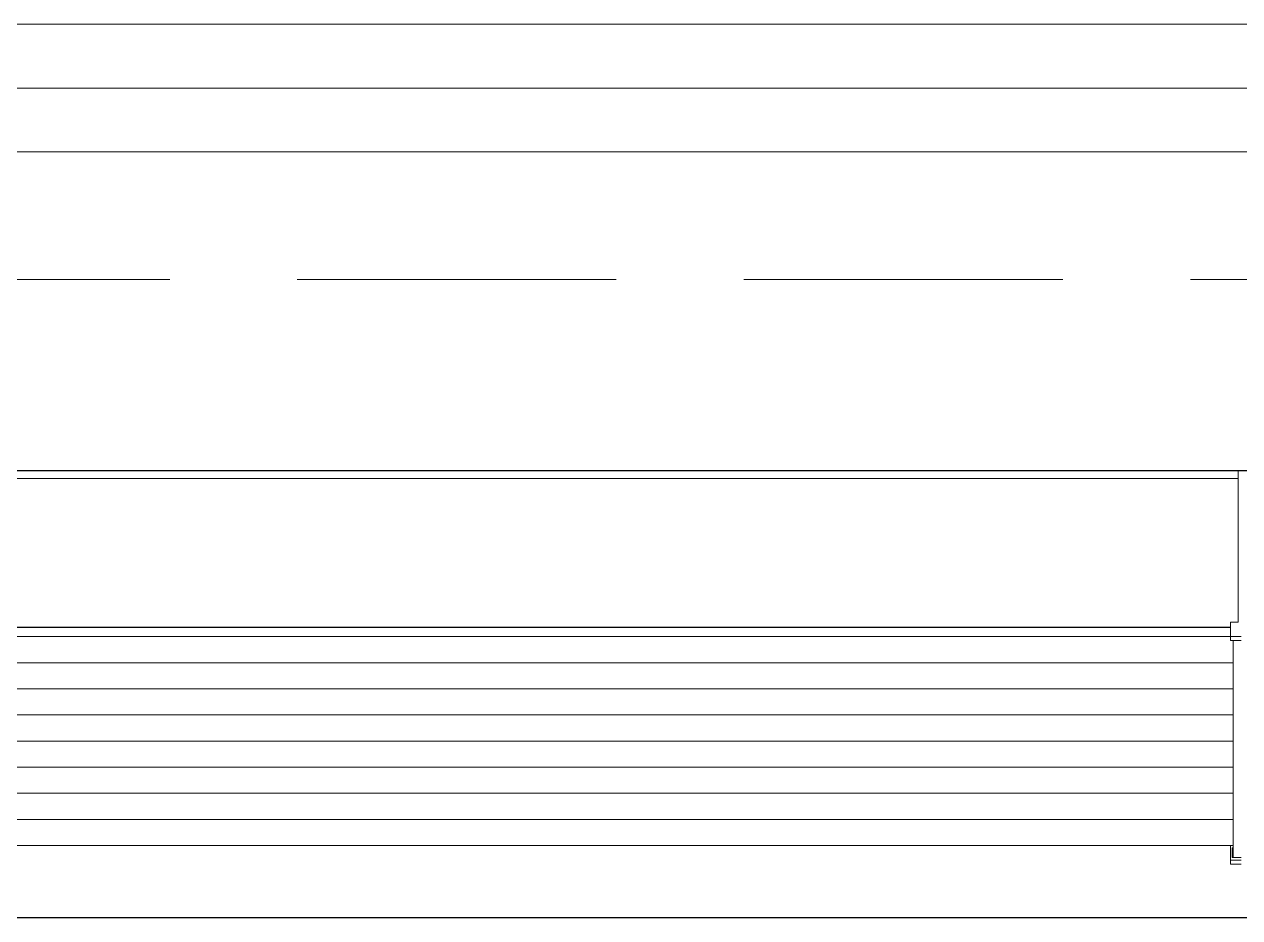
# Model space of a CAD drawing. Extents: x 2803505 to 5851001, y -1372902 to 24339.
# Drawn here: x 3033492 to 3034445, y -738623 to -737923 of the extents above; entities that cross this region are included whole.
import ezdxf

# ---------------------------------------------------------------- set-up
doc = ezdxf.new("R2010")
doc.units = 0
doc.header["$LTSCALE"] = 1000
doc.header["$MEASUREMENT"] = 0
doc.linetypes.add('DASH', pattern=[0.35, 0.25, -0.1])
doc.layers.add('!!电气', color=1, linetype='CONTINUOUS')
doc.layers.add('看线', color=185, linetype='CONTINUOUS')
for name, color, linetype, lineweight in [('平面-栏杆', 56, 'CONTINUOUS', 15), ('平面-看线', 252, 'CONTINUOUS', 15), ('平面-空调预留孔', 252, 'CONTINUOUS', 15)]:
    doc.layers.add(name, color=color, linetype=linetype, lineweight=lineweight)

# ---------------------------------------------------------------- blocks, each defined once
blk = doc.blocks.new('gdgdgdrgdfsfs')
at = {"layer": '平面-空调预留孔', "color": 252}
for p, q in [((703030.02, 763849.22), (703030.02, 763967.56)), ((703030.02, 763967.56), (703111.72, 763967.56)), ((703030.02, 763961.62), (701455.02, 763961.62)), ((703023.86, 763834.7), (703023.86, 763849.22)), ((703023.86, 763849.22), (703030.02, 763849.22)), ((703023.86, 763845.19), (701461.18, 763845.19)), ((703023.86, 763844.89), (701461.18, 763844.89)), ((703023.86, 763837.79), (701461.18, 763837.79)), ((703032.33, 763837.76), (703023.86, 763837.76)), ((703023.86, 763834.7), (703032.33, 763834.7)), ((703026.17, 763664.59), (703026.17, 763834.7)), ((703026.17, 763817.33), (701458.87, 763817.33)), ((703026.17, 763796.87), (701458.87, 763796.87)), ((703026.17, 763776.42), (701458.87, 763776.42)), ((703026.17, 763755.96), (701458.87, 763755.96)), ((703026.17, 763735.5), (701458.87, 763735.5)), ((703026.17, 763715.04), (701458.87, 763715.04)), ((703026.17, 763694.59), (701458.87, 763694.59)), ((703026.17, 763674.13), (701458.87, 763674.13)), ((703023.86, 763659.61), (703023.86, 763674.13)), ((703023.86, 763674.13), (703026.17, 763674.13)), ((703025.4, 763672.22), (703025.4, 763664.59)), ((703026.17, 763672.22), (703025.4, 763672.22)), ((703026.17, 763669.66), (703025.4, 763669.66)), ((703032.33, 763662.68), (703023.86, 763662.68)), ((703023.86, 763659.61), (703032.33, 763659.61)), ((703025.4, 763664.59), (703032.33, 763664.59))]:
    blk.add_line(p, q, dxfattribs=at)
blk = doc.blocks.new('A$C1C403CBE')
at = {"layer": '平面-栏杆', "color": 252}
for points in [[(16650, 50), (21300, 50)], [(16650, 0), (21300, 0)]]:
    blk.add_lwpolyline(points, dxfattribs=at)
at = {"layer": '平面-看线', "color": 252}
blk.add_lwpolyline([(16650, 100), (21300, 100)], dxfattribs=at)
at = {"layer": '平面-看线', "color": 252, "linetype": 'DASH'}
blk.add_lwpolyline([(16650, -100), (21300, -100)], dxfattribs=at)
at = {"layer": '看线', "color": 252, "ltscale": 0.5}
for points in [[(21300, -250), (16650, -250)], [(18650, -250), (18650, -600), (16650, -600), (16650, -250)]]:
    blk.add_lwpolyline(points, dxfattribs=at)
at = {"layer": '平面-空调预留孔', "color": 252}
blk.add_blockref('gdgdgdrgdfsfs', (-684592.52, -764217.56), dxfattribs=at)

msp = doc.modelspace()

# ---------------------------------------------------------------- block references
at = {"layer": '!!电气'}
msp.add_blockref('A$C1C403CBE', (3016005.96, -738022.87), dxfattribs=at)

doc.saveas('drawing.dxf')
